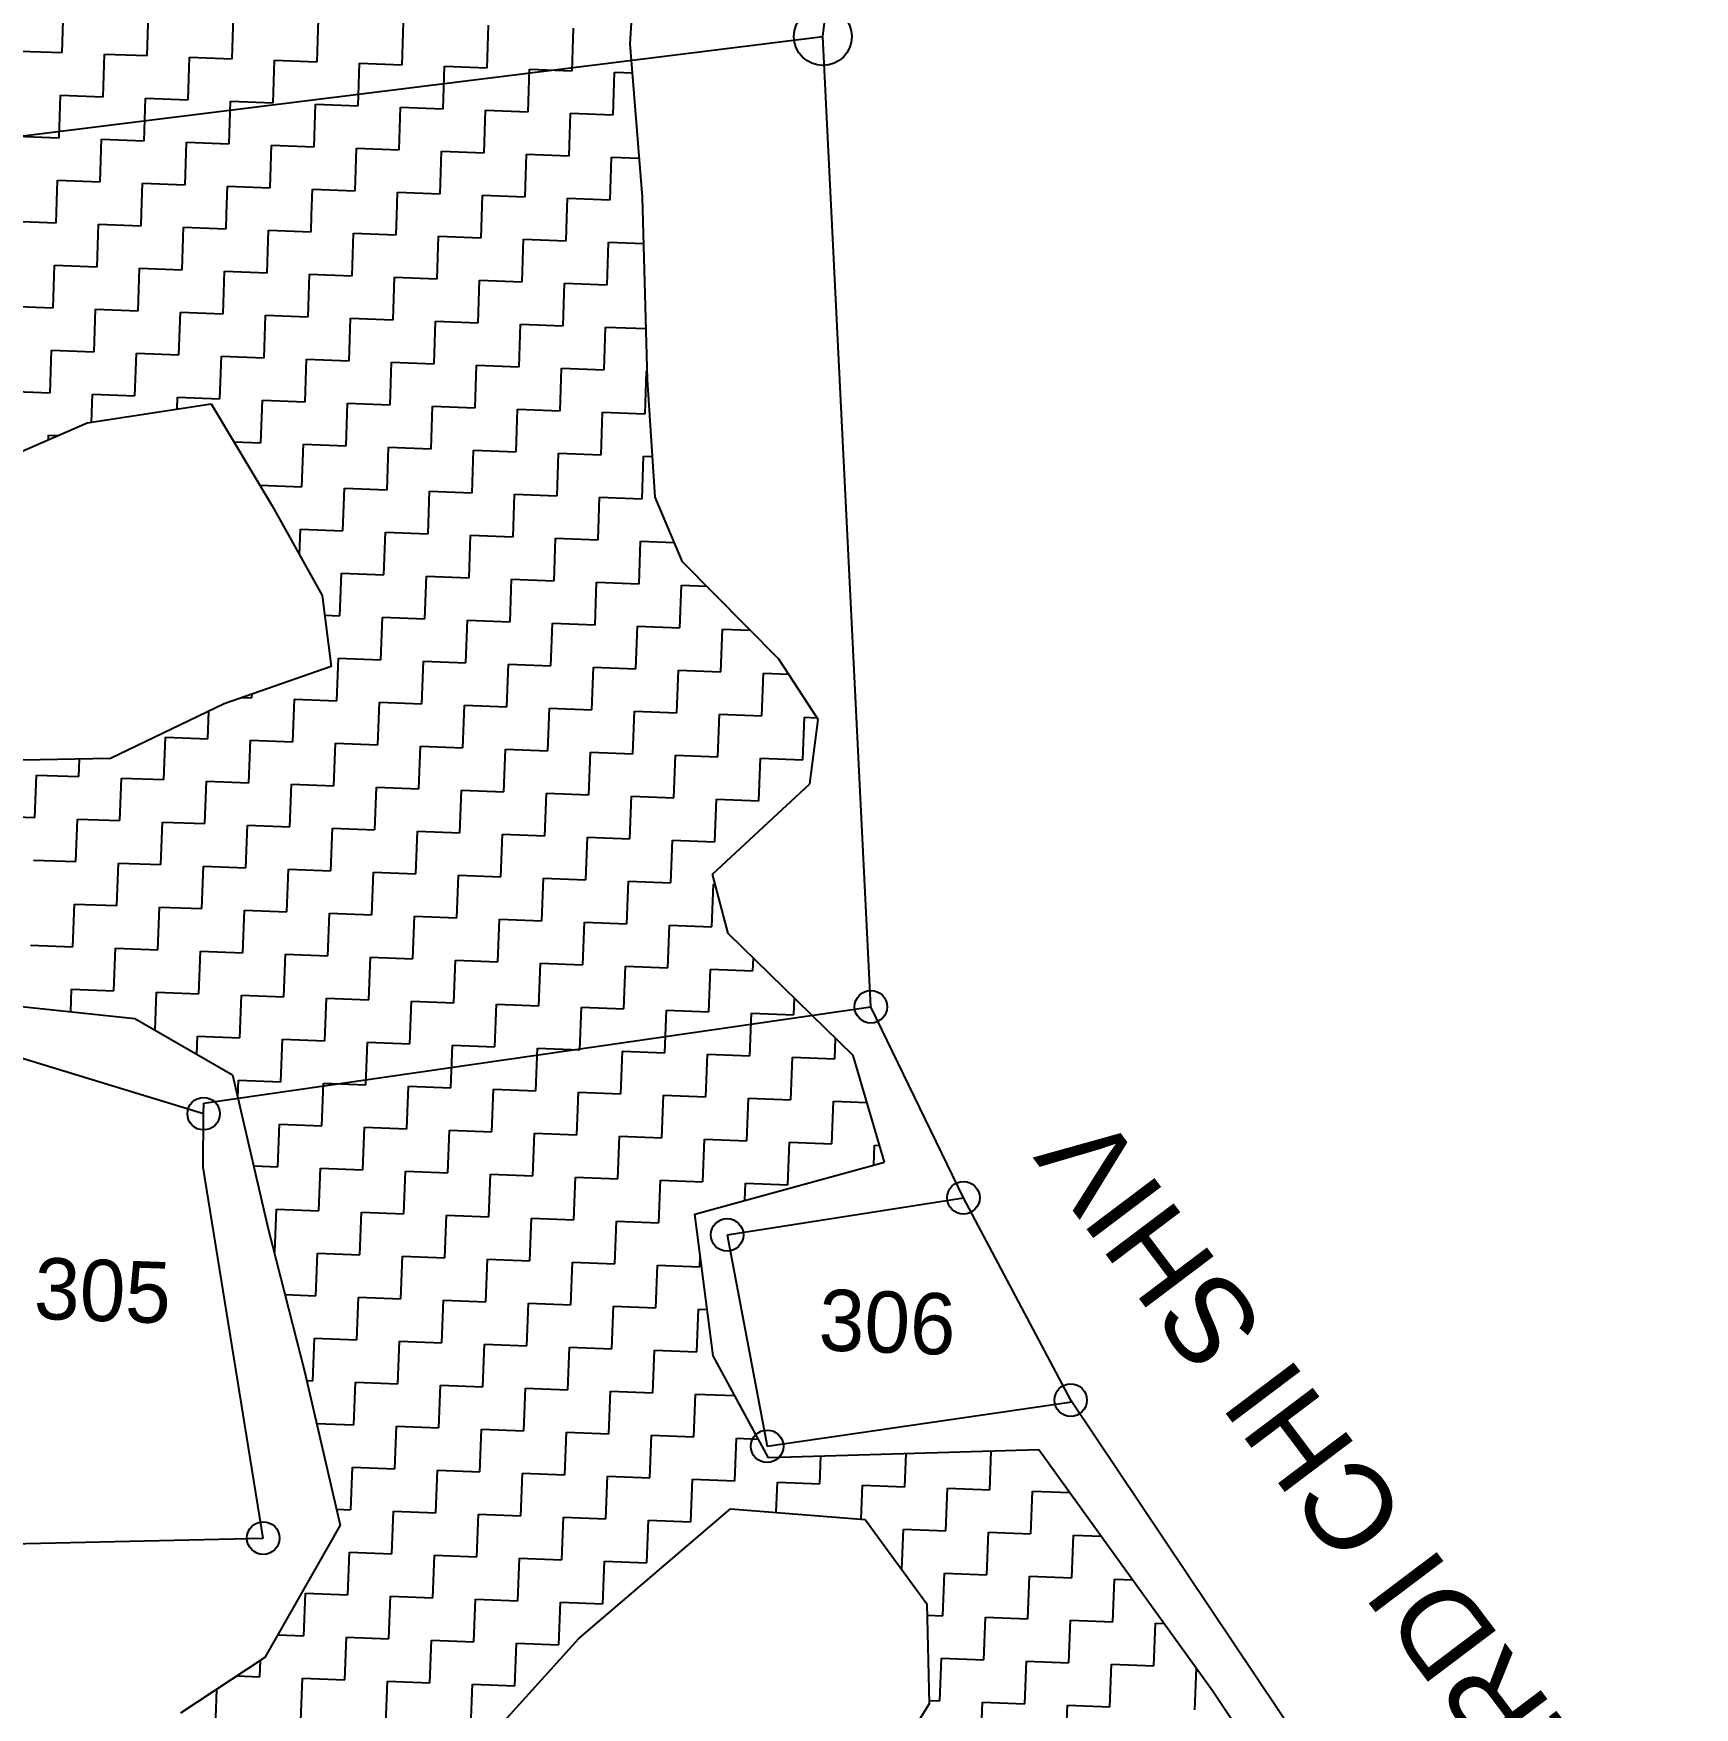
# Model space of a CAD drawing. Header units: metres. Extents: x 287345 to 291891, y 1993918 to 1999987.
# Drawn here: x 290422.3 to 290815.2, y 1998155 to 1998551.1 of the extents above; entities that cross this region are included whole.
import ezdxf
from ezdxf.enums import TextEntityAlignment as Align

# ---------------------------------------------------------------- set-up
doc = ezdxf.new("R2010")
doc.units = ezdxf.units.M
doc.header["$MEASUREMENT"] = 0
for name, color, linetype in [('POLY_HATCH', 12, 'Continuous'), ('POLY_PARCEL', 6, 'Continuous'), ('TEXT_MAPOUT', 7, 'Continuous'), ('TEXT_PARCEL', 7, 'Continuous'), ('V_BOUND_LINE', 7, 'Continuous')]:
    doc.layers.add(name, color=color, linetype=linetype)
doc.styles.get("Standard").update_dxf_attribs({"font": 'arial.ttf'})
doc.styles.add('TEXT_MAP', font='')
doc.styles.get('TEXT_MAP').set_extended_font_data('Kruti Dev 050')

msp = doc.modelspace()

# ---------------------------------------------------------------- linework, layer by layer
for centre, radius in [((290609.04, 1998550.34), 6.85), ((290620.37, 1998320.82), 3.85), ((290462.52, 1998295.53), 3.85), ((290642.27, 1998275.63), 3.85), ((290586.37, 1998266.86), 3.85), ((290667.65, 1998227.76), 3.85), ((290595.83, 1998216.84), 3.85), ((290476.62, 1998195.13), 3.85)]:
    msp.add_circle(centre, radius)
at = {"layer": 'POLY_HATCH'}
for p, q in [((290563.42, 1998548.6), (290566.67, 1998601.29)), ((290566.31, 1998512.37), (290563.42, 1998548.6)), ((290567.56, 1998469.25), (290566.31, 1998512.37)), ((290569.36, 1998441.39), (290567.56, 1998469.25)), ((290434.96, 1998458.98), (290464.32, 1998463.5)), ((290464.32, 1998463.5), (290478.76, 1998439.37)), ((290399.66, 1998443.56), (290434.96, 1998458.98)), ((290478.76, 1998439.37), (290490.53, 1998418.11)), ((290575.82, 1998426.07), (290569.36, 1998441.39)), ((290598.64, 1998403.02), (290575.82, 1998426.07)), ((290490.53, 1998418.11), (290492.71, 1998401.35)), ((290492.71, 1998401.35), (290467.37, 1998392.52)), ((290607.87, 1998388.8), (290598.64, 1998403.02)), ((290467.37, 1998392.52), (290440.5, 1998379.58)), ((290605.94, 1998373.58), (290607.87, 1998388.8)), ((290440.5, 1998379.58), (290415.45, 1998379.08)), ((290582.93, 1998352.16), (290605.94, 1998373.58)), ((290586.61, 1998338.14), (290582.93, 1998352.16)), ((290616.18, 1998309.3), (290586.61, 1998338.14)), ((290406.04, 1998322.25), (290446.21, 1998318.05)), ((290446.21, 1998318.05), (290469.38, 1998304.72)), ((290623.62, 1998284.02), (290616.18, 1998309.3)), ((290469.38, 1998304.72), (290477.82, 1998268.29)), ((290578.7, 1998271.72), (290623.62, 1998284.02)), ((290583.07, 1998238.21), (290578.7, 1998271.72)), ((290477.82, 1998268.29), (290486.37, 1998234.64)), ((290596.12, 1998214.13), (290583.07, 1998238.21)), ((290486.37, 1998234.64), (290494.81, 1998198.21)), ((290660.15, 1998216.03), (290596.12, 1998214.13)), ((290701.23, 1998158.99), (290660.15, 1998216.03)), ((290551.32, 1998171.39), (290587.16, 1998202.08)), ((290587.16, 1998202.08), (290619.05, 1998199.56)), ((290494.81, 1998198.21), (290477.02, 1998166.88)), ((290619.05, 1998199.56), (290633.64, 1998179.59)), ((290633.64, 1998179.59), (290634.19, 1998155.95)), ((290528.16, 1998145.8), (290551.32, 1998171.39)), ((290477.02, 1998166.88), (290457.08, 1998153.69)), ((290742.17, 1998097.79), (290701.23, 1998158.99)), ((290634.19, 1998155.95), (290617.99, 1998130.12))]:
    msp.add_line(p, q, dxfattribs=at)
at = {"layer": 'POLY_HATCH', "linetype": 'Continuous'}
for p, q in [((290429.02, 1998546.54), (290429.38, 1998556.59)), ((290449.13, 1998545.83), (290449.49, 1998555.88)), ((290469.24, 1998545.12), (290469.6, 1998555.17)), ((290489.35, 1998544.4), (290489.7, 1998554.46)), ((290509.46, 1998543.69), (290509.81, 1998553.75)), ((290529.57, 1998542.98), (290529.92, 1998553.04)), ((290549.68, 1998542.27), (290550.03, 1998552.32)), ((290418.97, 1998546.89), (290429.02, 1998546.54)), ((290438.72, 1998536.13), (290439.08, 1998546.18)), ((290439.08, 1998546.18), (290449.13, 1998545.83)), ((290458.83, 1998535.42), (290459.19, 1998545.47)), ((290459.19, 1998545.47), (290469.24, 1998545.12)), ((290478.94, 1998534.71), (290479.29, 1998544.76)), ((290479.29, 1998544.76), (290489.35, 1998544.4)), ((290499.05, 1998533.99), (290499.4, 1998544.05)), ((290499.4, 1998544.05), (290509.46, 1998543.69)), ((290519.16, 1998533.28), (290519.51, 1998543.34)), ((290519.51, 1998543.34), (290529.57, 1998542.98)), ((290539.27, 1998532.57), (290539.62, 1998542.63)), ((290539.62, 1998542.63), (290549.68, 1998542.27)), ((290559.37, 1998531.86), (290559.73, 1998541.91)), ((290559.73, 1998541.91), (290563.96, 1998541.76)), ((290428.31, 1998526.43), (290428.67, 1998536.48)), ((290428.67, 1998536.48), (290438.72, 1998536.13)), ((290448.42, 1998525.72), (290448.78, 1998535.77)), ((290448.78, 1998535.77), (290458.83, 1998535.42)), ((290468.53, 1998525.01), (290468.88, 1998535.06)), ((290468.88, 1998535.06), (290478.94, 1998534.71)), ((290488.64, 1998524.3), (290488.99, 1998534.35)), ((290488.99, 1998534.35), (290499.05, 1998533.99)), ((290508.75, 1998523.58), (290509.1, 1998533.64)), ((290509.1, 1998533.64), (290519.16, 1998533.28)), ((290528.86, 1998522.87), (290529.21, 1998532.93)), ((290529.21, 1998532.93), (290539.27, 1998532.57)), ((290548.96, 1998522.16), (290549.32, 1998532.22)), ((290549.32, 1998532.22), (290559.37, 1998531.86)), ((290418.26, 1998526.79), (290428.31, 1998526.43)), ((290438.01, 1998516.02), (290438.36, 1998526.07)), ((290438.36, 1998526.07), (290448.42, 1998525.72)), ((290458.12, 1998515.31), (290458.47, 1998525.36)), ((290458.47, 1998525.36), (290468.53, 1998525.01)), ((290478.23, 1998514.6), (290478.58, 1998524.65)), ((290478.58, 1998524.65), (290488.64, 1998524.3)), ((290498.34, 1998513.89), (290498.69, 1998523.94)), ((290498.69, 1998523.94), (290508.75, 1998523.58)), ((290518.45, 1998513.17), (290518.8, 1998523.23)), ((290518.8, 1998523.23), (290528.86, 1998522.87)), ((290538.55, 1998512.46), (290538.91, 1998522.52)), ((290538.91, 1998522.52), (290548.96, 1998522.16)), ((290558.66, 1998511.75), (290559.02, 1998521.8)), ((290559.02, 1998521.8), (290565.57, 1998521.57)), ((290427.69, 1998508.84), (290427.95, 1998516.38)), ((290427.95, 1998516.38), (290438.01, 1998516.02)), ((290447.81, 1998508.62), (290448.06, 1998515.66)), ((290448.06, 1998515.66), (290458.12, 1998515.31)), ((290467.94, 1998508.39), (290468.17, 1998514.95)), ((290468.17, 1998514.95), (290478.23, 1998514.6)), ((290488.07, 1998508.17), (290488.28, 1998514.24)), ((290488.28, 1998514.24), (290498.34, 1998513.89)), ((290508.19, 1998507.94), (290508.39, 1998513.53)), ((290508.39, 1998513.53), (290518.45, 1998513.17)), ((290528.32, 1998507.71), (290528.5, 1998512.82)), ((290528.5, 1998512.82), (290538.55, 1998512.46)), ((290548.45, 1998507.49), (290548.61, 1998512.11)), ((290548.61, 1998512.11), (290558.66, 1998511.75)), ((290417.54, 1998506.68), (290427.6, 1998506.32)), ((290427.6, 1998506.32), (290427.69, 1998508.84)), ((290447.71, 1998505.61), (290447.81, 1998508.62)), ((290467.82, 1998504.9), (290467.94, 1998508.39)), ((290487.93, 1998504.19), (290488.07, 1998508.17)), ((290508.03, 1998503.47), (290508.19, 1998507.94)), ((290528.14, 1998502.76), (290528.32, 1998507.71)), ((290548.25, 1998502.05), (290548.45, 1998507.49)), ((290437.3, 1998495.91), (290437.65, 1998505.97)), ((290437.65, 1998505.97), (290447.71, 1998505.61)), ((290457.41, 1998495.2), (290457.76, 1998505.25)), ((290457.76, 1998505.25), (290467.82, 1998504.9)), ((290477.52, 1998494.49), (290477.87, 1998504.54)), ((290477.87, 1998504.54), (290487.93, 1998504.19)), ((290497.62, 1998493.78), (290497.98, 1998503.83)), ((290497.98, 1998503.83), (290508.03, 1998503.47)), ((290517.73, 1998493.06), (290518.09, 1998503.12)), ((290518.09, 1998503.12), (290528.14, 1998502.76)), ((290537.84, 1998492.35), (290538.2, 1998502.41)), ((290538.2, 1998502.41), (290548.25, 1998502.05)), ((290557.95, 1998491.64), (290558.31, 1998501.7)), ((290558.31, 1998501.7), (290566.63, 1998501.4)), ((290426.89, 1998486.21), (290427.24, 1998496.27)), ((290427.24, 1998496.27), (290437.3, 1998495.91)), ((290447, 1998485.5), (290447.35, 1998495.55)), ((290447.35, 1998495.55), (290457.41, 1998495.2)), ((290467.11, 1998484.79), (290467.46, 1998494.84)), ((290467.46, 1998494.84), (290477.52, 1998494.49)), ((290487.21, 1998484.08), (290487.57, 1998494.13)), ((290487.57, 1998494.13), (290497.62, 1998493.78)), ((290507.32, 1998483.37), (290507.68, 1998493.42)), ((290507.68, 1998493.42), (290517.73, 1998493.06)), ((290527.43, 1998482.65), (290527.79, 1998492.71)), ((290527.79, 1998492.71), (290537.84, 1998492.35)), ((290547.54, 1998481.94), (290547.9, 1998492)), ((290547.9, 1998492), (290557.95, 1998491.64)), ((290416.83, 1998486.57), (290426.89, 1998486.21)), ((290436.59, 1998475.8), (290436.94, 1998485.86)), ((290436.94, 1998485.86), (290447, 1998485.5)), ((290456.69, 1998475.09), (290457.05, 1998485.14)), ((290457.05, 1998485.14), (290467.11, 1998484.79)), ((290476.8, 1998474.38), (290477.16, 1998484.43)), ((290477.16, 1998484.43), (290487.21, 1998484.08)), ((290496.91, 1998473.67), (290497.27, 1998483.72)), ((290497.27, 1998483.72), (290507.32, 1998483.37)), ((290517.02, 1998472.96), (290517.38, 1998483.01)), ((290517.38, 1998483.01), (290527.43, 1998482.65)), ((290537.13, 1998472.24), (290537.49, 1998482.3)), ((290537.49, 1998482.3), (290547.54, 1998481.94)), ((290557.24, 1998471.53), (290557.6, 1998481.59)), ((290557.6, 1998481.59), (290567.21, 1998481.25)), ((290426.18, 1998466.1), (290426.53, 1998476.16)), ((290426.53, 1998476.16), (290436.59, 1998475.8)), ((290446.28, 1998465.39), (290446.64, 1998475.45)), ((290446.64, 1998475.45), (290456.69, 1998475.09)), ((290466.39, 1998464.68), (290466.75, 1998474.73)), ((290466.75, 1998474.73), (290476.8, 1998474.38)), ((290486.5, 1998463.97), (290486.86, 1998474.02)), ((290486.86, 1998474.02), (290496.91, 1998473.67)), ((290506.61, 1998463.26), (290506.97, 1998473.31)), ((290506.97, 1998473.31), (290517.02, 1998472.96)), ((290526.72, 1998462.55), (290527.08, 1998472.6)), ((290527.08, 1998472.6), (290537.13, 1998472.24)), ((290546.83, 1998461.83), (290547.19, 1998471.89)), ((290547.19, 1998471.89), (290557.24, 1998471.53)), ((290566.94, 1998461.12), (290567.29, 1998471.18)), ((290567.29, 1998471.18), (290567.51, 1998471.17)), ((290416.12, 1998466.46), (290426.18, 1998466.1)), ((290436, 1998459.14), (290436.23, 1998465.75)), ((290436.23, 1998465.75), (290446.28, 1998465.39)), ((290456.24, 1998462.26), (290456.34, 1998465.04)), ((290456.34, 1998465.04), (290466.39, 1998464.68)), ((290476.09, 1998454.27), (290476.45, 1998464.32)), ((290476.45, 1998464.32), (290486.5, 1998463.97)), ((290496.2, 1998453.56), (290496.56, 1998463.61)), ((290496.56, 1998463.61), (290506.61, 1998463.26)), ((290516.31, 1998452.85), (290516.67, 1998462.9)), ((290516.67, 1998462.9), (290526.72, 1998462.55)), ((290536.42, 1998452.13), (290536.78, 1998462.19)), ((290536.78, 1998462.19), (290546.83, 1998461.83)), ((290556.53, 1998451.42), (290556.88, 1998461.48)), ((290556.88, 1998461.48), (290566.94, 1998461.12)), ((290425.78, 1998454.97), (290425.82, 1998456.05)), ((290425.82, 1998456.05), (290428.07, 1998455.97)), ((290469.71, 1998454.5), (290476.09, 1998454.27)), ((290485.79, 1998443.86), (290486.15, 1998453.91)), ((290486.15, 1998453.91), (290496.2, 1998453.56)), ((290505.9, 1998443.15), (290506.26, 1998453.2)), ((290506.26, 1998453.2), (290516.31, 1998452.85)), ((290526.01, 1998442.44), (290526.36, 1998452.49)), ((290526.36, 1998452.49), (290536.42, 1998452.13)), ((290546.12, 1998441.72), (290546.47, 1998451.78)), ((290546.47, 1998451.78), (290556.53, 1998451.42)), ((290566.23, 1998441.01), (290566.58, 1998451.07)), ((290566.58, 1998451.07), (290568.74, 1998450.99)), ((290475.87, 1998444.21), (290485.79, 1998443.86)), ((290495.49, 1998433.45), (290495.85, 1998443.5)), ((290495.85, 1998443.5), (290505.9, 1998443.15)), ((290515.6, 1998432.74), (290515.95, 1998442.79)), ((290515.95, 1998442.79), (290526.01, 1998442.44)), ((290535.71, 1998432.03), (290536.06, 1998442.08)), ((290536.06, 1998442.08), (290546.12, 1998441.72)), ((290555.82, 1998431.31), (290556.17, 1998441.37)), ((290556.17, 1998441.37), (290566.23, 1998441.01)), ((290485.22, 1998427.7), (290485.44, 1998433.8)), ((290485.44, 1998433.8), (290495.49, 1998433.45)), ((290505.19, 1998423.04), (290505.54, 1998433.09)), ((290505.54, 1998433.09), (290515.6, 1998432.74)), ((290525.3, 1998422.33), (290525.65, 1998432.38)), ((290525.65, 1998432.38), (290535.71, 1998432.03)), ((290545.41, 1998421.62), (290545.76, 1998431.67)), ((290545.76, 1998431.67), (290555.82, 1998431.31)), ((290565.52, 1998420.9), (290565.87, 1998430.96)), ((290565.87, 1998430.96), (290573.87, 1998430.68)), ((290494.78, 1998413.34), (290495.13, 1998423.39)), ((290495.13, 1998423.39), (290505.19, 1998423.04)), ((290514.89, 1998412.63), (290515.24, 1998422.68)), ((290515.24, 1998422.68), (290525.3, 1998422.33)), ((290535, 1998411.92), (290535.35, 1998421.97)), ((290535.35, 1998421.97), (290545.41, 1998421.62)), ((290555.11, 1998411.21), (290555.46, 1998421.26)), ((290555.46, 1998421.26), (290565.52, 1998420.9)), ((290575.21, 1998410.49), (290575.57, 1998420.55)), ((290575.57, 1998420.55), (290581.49, 1998420.34)), ((290491.13, 1998413.47), (290494.78, 1998413.34)), ((290504.48, 1998402.93), (290504.83, 1998412.98)), ((290504.83, 1998412.98), (290514.89, 1998412.63)), ((290524.59, 1998402.22), (290524.94, 1998412.27)), ((290524.94, 1998412.27), (290535, 1998411.92)), ((290544.69, 1998401.51), (290545.05, 1998411.56)), ((290545.05, 1998411.56), (290555.11, 1998411.21)), ((290564.8, 1998400.8), (290565.16, 1998410.85)), ((290565.16, 1998410.85), (290575.21, 1998410.49)), ((290584.91, 1998400.08), (290585.27, 1998410.14)), ((290585.27, 1998410.14), (290591.82, 1998409.91)), ((290494.07, 1998393.23), (290494.42, 1998403.29)), ((290494.42, 1998403.29), (290504.48, 1998402.93)), ((290514.18, 1998392.52), (290514.53, 1998402.57)), ((290514.53, 1998402.57), (290524.59, 1998402.22)), ((290534.28, 1998391.81), (290534.64, 1998401.86)), ((290534.64, 1998401.86), (290544.69, 1998401.51)), ((290554.39, 1998391.1), (290554.75, 1998401.15)), ((290554.75, 1998401.15), (290564.8, 1998400.8)), ((290574.5, 1998390.38), (290574.86, 1998400.44)), ((290574.86, 1998400.44), (290584.91, 1998400.08)), ((290594.61, 1998389.67), (290594.97, 1998399.73)), ((290594.97, 1998399.73), (290600.91, 1998399.52)), ((290471.68, 1998394.02), (290473.96, 1998393.94)), ((290473.96, 1998393.94), (290473.99, 1998394.83)), ((290483.66, 1998383.53), (290484.01, 1998393.59)), ((290484.01, 1998393.59), (290494.07, 1998393.23)), ((290503.77, 1998382.82), (290504.12, 1998392.88)), ((290504.12, 1998392.88), (290514.18, 1998392.52)), ((290523.87, 1998382.11), (290524.23, 1998392.16)), ((290524.23, 1998392.16), (290534.28, 1998391.81)), ((290543.98, 1998381.4), (290544.34, 1998391.45)), ((290544.34, 1998391.45), (290554.39, 1998391.1)), ((290463.55, 1998384.24), (290463.78, 1998390.79)), ((290564.09, 1998380.69), (290564.45, 1998390.74)), ((290564.45, 1998390.74), (290574.5, 1998390.38)), ((290584.2, 1998379.97), (290584.56, 1998390.03)), ((290584.56, 1998390.03), (290594.61, 1998389.67)), ((290604.31, 1998379.26), (290604.67, 1998389.32)), ((290604.67, 1998389.32), (290607.6, 1998389.21)), ((290453.14, 1998374.55), (290453.49, 1998384.6)), ((290453.49, 1998384.6), (290463.55, 1998384.24)), ((290473.25, 1998373.83), (290473.6, 1998383.89)), ((290473.6, 1998383.89), (290483.66, 1998383.53)), ((290493.36, 1998373.12), (290493.71, 1998383.18)), ((290493.71, 1998383.18), (290503.77, 1998382.82)), ((290513.46, 1998372.41), (290513.82, 1998382.47)), ((290513.82, 1998382.47), (290523.87, 1998382.11)), ((290533.57, 1998371.7), (290533.93, 1998381.75)), ((290533.93, 1998381.75), (290543.98, 1998381.4)), ((290553.68, 1998370.99), (290554.04, 1998381.04)), ((290554.04, 1998381.04), (290564.09, 1998380.69)), ((290573.79, 1998370.28), (290574.15, 1998380.33)), ((290574.15, 1998380.33), (290584.2, 1998379.97)), ((290593.9, 1998369.56), (290594.26, 1998379.62)), ((290594.26, 1998379.62), (290604.31, 1998379.26)), ((290422.62, 1998365.56), (290422.97, 1998375.61)), ((290422.97, 1998375.61), (290433.03, 1998375.26)), ((290433.03, 1998375.26), (290433.18, 1998379.43)), ((290442.73, 1998364.85), (290443.08, 1998374.9)), ((290443.08, 1998374.9), (290453.14, 1998374.55)), ((290462.84, 1998364.14), (290463.19, 1998374.19)), ((290463.19, 1998374.19), (290473.25, 1998373.83)), ((290482.94, 1998363.42), (290483.3, 1998373.48)), ((290483.3, 1998373.48), (290493.36, 1998373.12)), ((290503.05, 1998362.71), (290503.41, 1998372.77)), ((290503.41, 1998372.77), (290513.46, 1998372.41)), ((290523.16, 1998362), (290523.52, 1998372.05)), ((290523.52, 1998372.05), (290533.57, 1998371.7)), ((290543.27, 1998361.29), (290543.63, 1998371.34)), ((290543.63, 1998371.34), (290553.68, 1998370.99)), ((290563.38, 1998360.58), (290563.74, 1998370.63)), ((290563.74, 1998370.63), (290573.79, 1998370.28)), ((290583.49, 1998359.87), (290583.85, 1998369.92)), ((290583.85, 1998369.92), (290593.9, 1998369.56)), ((290412.56, 1998365.91), (290422.62, 1998365.56)), ((290432.32, 1998355.15), (290432.67, 1998365.2)), ((290432.67, 1998365.2), (290442.73, 1998364.85)), ((290452.43, 1998354.44), (290452.78, 1998364.49)), ((290452.78, 1998364.49), (290462.84, 1998364.14)), ((290472.53, 1998353.72), (290472.89, 1998363.78)), ((290472.89, 1998363.78), (290482.94, 1998363.42)), ((290492.64, 1998353.01), (290493, 1998363.07)), ((290493, 1998363.07), (290503.05, 1998362.71)), ((290512.75, 1998352.3), (290513.11, 1998362.36)), ((290513.11, 1998362.36), (290523.16, 1998362)), ((290532.86, 1998351.59), (290533.22, 1998361.64)), ((290533.22, 1998361.64), (290543.27, 1998361.29)), ((290552.97, 1998350.88), (290553.33, 1998360.93)), ((290553.33, 1998360.93), (290563.38, 1998360.58)), ((290573.08, 1998350.17), (290573.44, 1998360.22)), ((290573.44, 1998360.22), (290583.49, 1998359.87)), ((290422.26, 1998355.5), (290432.32, 1998355.15)), ((290442.02, 1998344.74), (290442.37, 1998354.79)), ((290442.37, 1998354.79), (290452.43, 1998354.44)), ((290462.12, 1998344.03), (290462.48, 1998354.08)), ((290462.48, 1998354.08), (290472.53, 1998353.72)), ((290482.23, 1998343.31), (290482.59, 1998353.37)), ((290482.59, 1998353.37), (290492.64, 1998353.01)), ((290502.34, 1998342.6), (290502.7, 1998352.66)), ((290502.7, 1998352.66), (290512.75, 1998352.3)), ((290522.45, 1998341.89), (290522.81, 1998351.95)), ((290522.81, 1998351.95), (290532.86, 1998351.59)), ((290542.56, 1998341.18), (290542.92, 1998351.23)), ((290542.92, 1998351.23), (290552.97, 1998350.88)), ((290562.67, 1998340.47), (290563.02, 1998350.52)), ((290563.02, 1998350.52), (290573.08, 1998350.17)), ((290582.78, 1998339.76), (290583.13, 1998349.81)), ((290583.13, 1998349.81), (290583.55, 1998349.8)), ((290431.6, 1998335.04), (290431.96, 1998345.09)), ((290431.96, 1998345.09), (290442.02, 1998344.74)), ((290451.71, 1998334.33), (290452.07, 1998344.38)), ((290452.07, 1998344.38), (290462.12, 1998344.03)), ((290471.82, 1998333.62), (290472.18, 1998343.67)), ((290472.18, 1998343.67), (290482.23, 1998343.31)), ((290491.93, 1998332.9), (290492.29, 1998342.96)), ((290492.29, 1998342.96), (290502.34, 1998342.6)), ((290512.04, 1998332.19), (290512.4, 1998342.25)), ((290512.4, 1998342.25), (290522.45, 1998341.89)), ((290532.15, 1998331.48), (290532.51, 1998341.54)), ((290532.51, 1998341.54), (290542.56, 1998341.18)), ((290552.26, 1998330.77), (290552.61, 1998340.82)), ((290552.61, 1998340.82), (290562.67, 1998340.47)), ((290572.37, 1998330.06), (290572.72, 1998340.11)), ((290572.72, 1998340.11), (290582.78, 1998339.76)), ((290421.55, 1998335.39), (290431.6, 1998335.04)), ((290441.3, 1998324.63), (290441.66, 1998334.68)), ((290441.66, 1998334.68), (290451.71, 1998334.33)), ((290461.41, 1998323.92), (290461.77, 1998333.97)), ((290461.77, 1998333.97), (290471.82, 1998333.62)), ((290481.52, 1998323.21), (290481.88, 1998333.26)), ((290481.88, 1998333.26), (290491.93, 1998332.9)), ((290501.63, 1998322.49), (290501.99, 1998332.55)), ((290501.99, 1998332.55), (290512.04, 1998332.19)), ((290592.48, 1998329.35), (290592.58, 1998332.31)), ((290521.74, 1998321.78), (290522.1, 1998331.84)), ((290522.1, 1998331.84), (290532.15, 1998331.48)), ((290541.85, 1998321.07), (290542.2, 1998331.13)), ((290542.2, 1998331.13), (290552.26, 1998330.77)), ((290561.96, 1998320.36), (290562.31, 1998330.41)), ((290562.31, 1998330.41), (290572.37, 1998330.06)), ((290582.07, 1998319.65), (290582.42, 1998329.7)), ((290582.42, 1998329.7), (290592.48, 1998329.35)), ((290431.06, 1998319.63), (290431.25, 1998324.98)), ((290431.25, 1998324.98), (290441.3, 1998324.63)), ((290451.04, 1998315.27), (290451.36, 1998324.27)), ((290451.36, 1998324.27), (290461.41, 1998323.92)), ((290471.11, 1998313.51), (290471.47, 1998323.56)), ((290471.47, 1998323.56), (290481.52, 1998323.21)), ((290491.22, 1998312.8), (290491.58, 1998322.85)), ((290491.58, 1998322.85), (290501.63, 1998322.49)), ((290511.33, 1998312.08), (290511.69, 1998322.14)), ((290511.69, 1998322.14), (290521.74, 1998321.78)), ((290531.44, 1998311.37), (290531.79, 1998321.43)), ((290531.79, 1998321.43), (290541.85, 1998321.07)), ((290551.55, 1998310.66), (290551.9, 1998320.71)), ((290551.9, 1998320.71), (290561.96, 1998320.36)), ((290602.18, 1998318.94), (290602.31, 1998322.82)), ((290571.66, 1998309.95), (290572.01, 1998320)), ((290572.01, 1998320), (290582.07, 1998319.65)), ((290591.77, 1998309.24), (290592.12, 1998319.29)), ((290592.12, 1998319.29), (290602.18, 1998318.94)), ((290460.91, 1998309.59), (290461.06, 1998313.86)), ((290461.06, 1998313.86), (290471.11, 1998313.51)), ((290480.81, 1998303.1), (290481.17, 1998313.15)), ((290481.17, 1998313.15), (290491.22, 1998312.8)), ((290500.92, 1998302.38), (290501.27, 1998312.44)), ((290501.27, 1998312.44), (290511.33, 1998312.08)), ((290611.87, 1998308.53), (290612.04, 1998313.33)), ((290521.03, 1998301.67), (290521.38, 1998311.73)), ((290521.38, 1998311.73), (290531.44, 1998311.37)), ((290541.14, 1998300.96), (290541.49, 1998311.02)), ((290541.49, 1998311.02), (290551.55, 1998310.66)), ((290561.25, 1998300.25), (290561.6, 1998310.3)), ((290561.6, 1998310.3), (290571.66, 1998309.95)), ((290581.35, 1998299.54), (290581.71, 1998309.59)), ((290581.71, 1998309.59), (290591.77, 1998309.24)), ((290601.46, 1998298.83), (290601.82, 1998308.88)), ((290601.82, 1998308.88), (290611.87, 1998308.53)), ((290470.61, 1998299.4), (290470.76, 1998303.45)), ((290470.76, 1998303.45), (290480.81, 1998303.1)), ((290490.51, 1998292.69), (290490.86, 1998302.74)), ((290490.86, 1998302.74), (290500.92, 1998302.38)), ((290510.62, 1998291.97), (290510.97, 1998302.03)), ((290510.97, 1998302.03), (290521.03, 1998301.67)), ((290530.73, 1998291.26), (290531.08, 1998301.32)), ((290531.08, 1998301.32), (290541.14, 1998300.96)), ((290550.84, 1998290.55), (290551.19, 1998300.61)), ((290551.19, 1998300.61), (290561.25, 1998300.25)), ((290570.94, 1998289.84), (290571.3, 1998299.89)), ((290571.3, 1998299.89), (290581.35, 1998299.54)), ((290591.05, 1998289.13), (290591.41, 1998299.18)), ((290591.41, 1998299.18), (290601.46, 1998298.83)), ((290611.16, 1998288.42), (290611.52, 1998298.47)), ((290611.52, 1998298.47), (290619.45, 1998298.19)), ((290480.1, 1998282.99), (290480.45, 1998293.04)), ((290480.45, 1998293.04), (290490.51, 1998292.69)), ((290500.21, 1998282.28), (290500.56, 1998292.33)), ((290500.56, 1998292.33), (290510.62, 1998291.97)), ((290520.32, 1998281.56), (290520.67, 1998291.62)), ((290520.67, 1998291.62), (290530.73, 1998291.26)), ((290540.43, 1998280.85), (290540.78, 1998290.91)), ((290540.78, 1998290.91), (290550.84, 1998290.55)), ((290560.53, 1998280.14), (290560.89, 1998290.2)), ((290560.89, 1998290.2), (290570.94, 1998289.84)), ((290580.64, 1998279.43), (290581, 1998289.48)), ((290581, 1998289.48), (290591.05, 1998289.13)), ((290600.75, 1998278.72), (290601.11, 1998288.77)), ((290601.11, 1998288.77), (290611.16, 1998288.42)), ((290621.05, 1998283.32), (290621.22, 1998288.06)), ((290621.22, 1998288.06), (290622.45, 1998288.02)), ((290474.37, 1998283.19), (290480.1, 1998282.99)), ((290489.8, 1998272.58), (290490.15, 1998282.63)), ((290490.15, 1998282.63), (290500.21, 1998282.28)), ((290509.91, 1998271.87), (290510.26, 1998281.92)), ((290510.26, 1998281.92), (290520.32, 1998281.56)), ((290530.02, 1998271.15), (290530.37, 1998281.21)), ((290530.37, 1998281.21), (290540.43, 1998280.85)), ((290550.12, 1998270.44), (290550.48, 1998280.5)), ((290550.48, 1998280.5), (290560.53, 1998280.14)), ((290570.23, 1998269.73), (290570.59, 1998279.79)), ((290570.59, 1998279.79), (290580.64, 1998279.43)), ((290590.55, 1998274.96), (290590.7, 1998279.07)), ((290590.7, 1998279.07), (290600.75, 1998278.72)), ((290479.39, 1998262.88), (290479.74, 1998272.93)), ((290479.74, 1998272.93), (290489.8, 1998272.58)), ((290499.5, 1998262.17), (290499.85, 1998272.22)), ((290499.85, 1998272.22), (290509.91, 1998271.87)), ((290519.6, 1998261.46), (290519.96, 1998271.51)), ((290519.96, 1998271.51), (290530.02, 1998271.15)), ((290539.71, 1998260.74), (290540.07, 1998270.8)), ((290540.07, 1998270.8), (290550.12, 1998270.44)), ((290559.82, 1998260.03), (290560.18, 1998270.09)), ((290560.18, 1998270.09), (290570.23, 1998269.73)), ((290479.2, 1998262.89), (290479.39, 1998262.88)), ((290489.09, 1998252.47), (290489.44, 1998262.52)), ((290489.44, 1998262.52), (290499.5, 1998262.17)), ((290509.19, 1998251.76), (290509.55, 1998261.81)), ((290509.55, 1998261.81), (290519.6, 1998261.46)), ((290529.3, 1998251.05), (290529.66, 1998261.1)), ((290529.66, 1998261.1), (290539.71, 1998260.74)), ((290579.93, 1998259.32), (290580.01, 1998261.63)), ((290549.41, 1998250.33), (290549.77, 1998260.39)), ((290549.77, 1998260.39), (290559.82, 1998260.03)), ((290569.52, 1998249.62), (290569.88, 1998259.68)), ((290569.88, 1998259.68), (290579.93, 1998259.32)), ((290481.77, 1998252.73), (290489.09, 1998252.47)), ((290498.78, 1998242.06), (290499.14, 1998252.11)), ((290499.14, 1998252.11), (290509.19, 1998251.76)), ((290518.89, 1998241.35), (290519.25, 1998251.4)), ((290519.25, 1998251.4), (290529.3, 1998251.05)), ((290539, 1998240.63), (290539.36, 1998250.69)), ((290539.36, 1998250.69), (290549.41, 1998250.33)), ((290559.11, 1998239.92), (290559.47, 1998249.98)), ((290559.47, 1998249.98), (290569.52, 1998249.62)), ((290579.22, 1998239.21), (290579.58, 1998249.27)), ((290579.58, 1998249.27), (290581.64, 1998249.19)), ((290488.37, 1998232.36), (290488.73, 1998242.41)), ((290488.73, 1998242.41), (290498.78, 1998242.06)), ((290508.48, 1998231.65), (290508.84, 1998241.7)), ((290508.84, 1998241.7), (290518.89, 1998241.35)), ((290528.59, 1998230.94), (290528.95, 1998240.99)), ((290528.95, 1998240.99), (290539, 1998240.63)), ((290548.7, 1998230.22), (290549.06, 1998240.28)), ((290549.06, 1998240.28), (290559.11, 1998239.92)), ((290568.81, 1998229.51), (290569.17, 1998239.57)), ((290569.17, 1998239.57), (290579.22, 1998239.21)), ((290486.88, 1998232.41), (290488.37, 1998232.36)), ((290498.07, 1998221.95), (290498.43, 1998232)), ((290498.43, 1998232), (290508.48, 1998231.65)), ((290518.18, 1998221.24), (290518.54, 1998231.29)), ((290518.54, 1998231.29), (290528.59, 1998230.94)), ((290538.29, 1998220.53), (290538.65, 1998230.58)), ((290538.65, 1998230.58), (290548.7, 1998230.22)), ((290558.4, 1998219.81), (290558.76, 1998229.87)), ((290558.76, 1998229.87), (290568.81, 1998229.51)), ((290578.51, 1998219.1), (290578.86, 1998229.16)), ((290578.86, 1998229.16), (290588.16, 1998228.83)), ((290489.24, 1998222.26), (290498.07, 1998221.95)), ((290507.77, 1998211.54), (290508.13, 1998221.59)), ((290508.13, 1998221.59), (290518.18, 1998221.24)), ((290527.88, 1998210.83), (290528.24, 1998220.88)), ((290528.24, 1998220.88), (290538.29, 1998220.53)), ((290547.99, 1998210.12), (290548.35, 1998220.17)), ((290548.35, 1998220.17), (290558.4, 1998219.81)), ((290568.1, 1998209.4), (290568.45, 1998219.46)), ((290568.45, 1998219.46), (290578.51, 1998219.1)), ((290588.21, 1998208.69), (290588.56, 1998218.75)), ((290588.56, 1998218.75), (290593.72, 1998218.56)), ((290608.32, 1998207.98), (290608.55, 1998214.5)), ((290628.43, 1998207.27), (290628.7, 1998215.1)), ((290648.53, 1998206.56), (290648.86, 1998215.69)), ((290497.36, 1998201.84), (290497.72, 1998211.89)), ((290497.72, 1998211.89), (290507.77, 1998211.54)), ((290517.47, 1998201.13), (290517.83, 1998211.18)), ((290517.83, 1998211.18), (290527.88, 1998210.83)), ((290537.58, 1998200.42), (290537.93, 1998210.47)), ((290537.93, 1998210.47), (290547.99, 1998210.12)), ((290557.69, 1998199.71), (290558.04, 1998209.76)), ((290558.04, 1998209.76), (290568.1, 1998209.4)), ((290577.8, 1998198.99), (290578.15, 1998209.05)), ((290578.15, 1998209.05), (290588.21, 1998208.69)), ((290598.01, 1998201.22), (290598.26, 1998208.34)), ((290598.26, 1998208.34), (290608.32, 1998207.98)), ((290618.09, 1998199.64), (290618.37, 1998207.63)), ((290618.37, 1998207.63), (290628.43, 1998207.27)), ((290638.12, 1998196.86), (290638.48, 1998206.91)), ((290638.48, 1998206.91), (290648.53, 1998206.56)), ((290658.23, 1998196.15), (290658.59, 1998206.2)), ((290658.59, 1998206.2), (290667.46, 1998205.89)), ((290493.94, 1998201.96), (290497.36, 1998201.84)), ((290507.06, 1998191.43), (290507.42, 1998201.48)), ((290507.42, 1998201.48), (290517.47, 1998201.13)), ((290527.17, 1998190.72), (290527.52, 1998200.77)), ((290527.52, 1998200.77), (290537.58, 1998200.42)), ((290547.28, 1998190.01), (290547.63, 1998200.06)), ((290547.63, 1998200.06), (290557.69, 1998199.71)), ((290567.39, 1998189.29), (290567.74, 1998199.35)), ((290567.74, 1998199.35), (290577.8, 1998198.99)), ((290627.73, 1998187.68), (290628.07, 1998197.21)), ((290628.07, 1998197.21), (290638.12, 1998196.86)), ((290647.82, 1998186.45), (290648.18, 1998196.5)), ((290648.18, 1998196.5), (290658.23, 1998196.15)), ((290667.93, 1998185.74), (290668.29, 1998195.79)), ((290668.29, 1998195.79), (290674.9, 1998195.56)), ((290496.65, 1998181.73), (290497.01, 1998191.79)), ((290497.01, 1998191.79), (290507.06, 1998191.43)), ((290516.76, 1998181.02), (290517.11, 1998191.07)), ((290517.11, 1998191.07), (290527.17, 1998190.72)), ((290536.87, 1998180.31), (290537.22, 1998190.36)), ((290537.22, 1998190.36), (290547.28, 1998190.01)), ((290556.98, 1998179.6), (290557.33, 1998189.65)), ((290557.33, 1998189.65), (290567.39, 1998189.29)), ((290637.41, 1998176.75), (290637.77, 1998186.8)), ((290637.77, 1998186.8), (290647.82, 1998186.45)), ((290657.52, 1998176.04), (290657.88, 1998186.09)), ((290657.88, 1998186.09), (290667.93, 1998185.74)), ((290486.24, 1998172.03), (290486.6, 1998182.09)), ((290486.6, 1998182.09), (290496.65, 1998181.73)), ((290677.63, 1998175.33), (290677.99, 1998185.38)), ((290677.99, 1998185.38), (290682.34, 1998185.23)), ((290506.35, 1998171.32), (290506.7, 1998181.38)), ((290506.7, 1998181.38), (290516.76, 1998181.02)), ((290526.46, 1998170.61), (290526.81, 1998180.66)), ((290526.81, 1998180.66), (290536.87, 1998180.31)), ((290546.57, 1998169.9), (290546.92, 1998179.95)), ((290546.92, 1998179.95), (290556.98, 1998179.6)), ((290633.7, 1998176.88), (290637.41, 1998176.75)), ((290647.11, 1998166.34), (290647.47, 1998176.39)), ((290647.47, 1998176.39), (290657.52, 1998176.04)), ((290667.22, 1998165.63), (290667.58, 1998175.68)), ((290667.58, 1998175.68), (290677.63, 1998175.33)), ((290687.33, 1998164.92), (290687.68, 1998174.97)), ((290687.68, 1998174.97), (290689.78, 1998174.9)), ((290480.07, 1998172.25), (290486.24, 1998172.03)), ((290495.94, 1998161.62), (290496.29, 1998171.68)), ((290496.29, 1998171.68), (290506.35, 1998171.32)), ((290516.05, 1998160.91), (290516.4, 1998170.96)), ((290516.4, 1998170.96), (290526.46, 1998170.61)), ((290536.16, 1998160.2), (290536.51, 1998170.25)), ((290536.51, 1998170.25), (290546.57, 1998169.9)), ((290475.83, 1998162.33), (290475.97, 1998166.18)), ((290636.7, 1998156.64), (290637.06, 1998166.7)), ((290637.06, 1998166.7), (290647.11, 1998166.34)), ((290656.81, 1998155.93), (290657.17, 1998165.98)), ((290657.17, 1998165.98), (290667.22, 1998165.63)), ((290470.44, 1998162.52), (290475.83, 1998162.33)), ((290485.53, 1998151.92), (290485.88, 1998161.98)), ((290485.88, 1998161.98), (290495.94, 1998161.62)), ((290676.92, 1998155.22), (290677.27, 1998165.27)), ((290677.27, 1998165.27), (290687.33, 1998164.92)), ((290697.03, 1998154.51), (290697.38, 1998164.35)), ((290465.42, 1998152.63), (290465.66, 1998159.36)), ((290505.64, 1998151.21), (290505.99, 1998161.27)), ((290505.99, 1998161.27), (290516.05, 1998160.91)), ((290525.75, 1998150.5), (290526.1, 1998160.55)), ((290526.1, 1998160.55), (290536.16, 1998160.2)), ((290634.18, 1998156.73), (290636.7, 1998156.64)), ((290646.4, 1998146.23), (290646.76, 1998156.29)), ((290646.76, 1998156.29), (290656.81, 1998155.93)), ((290666.51, 1998145.52), (290666.86, 1998155.57)), ((290666.86, 1998155.57), (290676.92, 1998155.22))]:
    msp.add_line(p, q, dxfattribs=at)
at = {"layer": 'POLY_PARCEL'}
for p, q in [((290316.52, 1998514.05), (290609.04, 1998550.34)), ((290462.53, 1998298.03), (290620.37, 1998320.82)), ((290462.52, 1998295.53), (290395.23, 1998316.04)), ((290462.52, 1998295.53), (290462.53, 1998298.03)), ((290462.43, 1998282.91), (290462.52, 1998295.53)), ((290476.62, 1998195.13), (290462.43, 1998282.91)), ((290586.37, 1998266.86), (290642.27, 1998275.63)), ((290586.37, 1998266.86), (290595.83, 1998216.84)), ((290595.83, 1998216.84), (290667.9, 1998227.39)), ((290402.2, 1998193.45), (290476.62, 1998195.13))]:
    msp.add_line(p, q, dxfattribs=at)
at = {"layer": 'V_BOUND_LINE'}
for p, q in [((290609.04, 1998550.34), (290649.23, 1998877.91)), ((290620.37, 1998320.82), (290609.04, 1998550.34)), ((290642.27, 1998275.63), (290620.37, 1998320.82)), ((290667.65, 1998227.76), (290642.27, 1998275.63)), ((290667.9, 1998227.39), (290667.65, 1998227.76)), ((290788.16, 1998048.05), (290667.9, 1998227.39))]:
    msp.add_line(p, q, dxfattribs=at)

# ---------------------------------------------------------------- texts
at = {"layer": 'TEXT_MAPOUT'}
msp.add_text('KHERDI CHI SHIV', height=20.1216, rotation=127.0252, dxfattribs=at).set_placement((290816.63, 1998109.08))
at = {"layer": 'TEXT_PARCEL', "style": 'TEXT_MAP'}
for s, p in [('305', (290438.63, 1998253.71)), ('306', (290624.27, 1998246.24))]:
    msp.add_text(s, height=14.488, rotation=357.9734, dxfattribs=at).set_placement(p, align=Align.MIDDLE)

doc.saveas('drawing.dxf')
